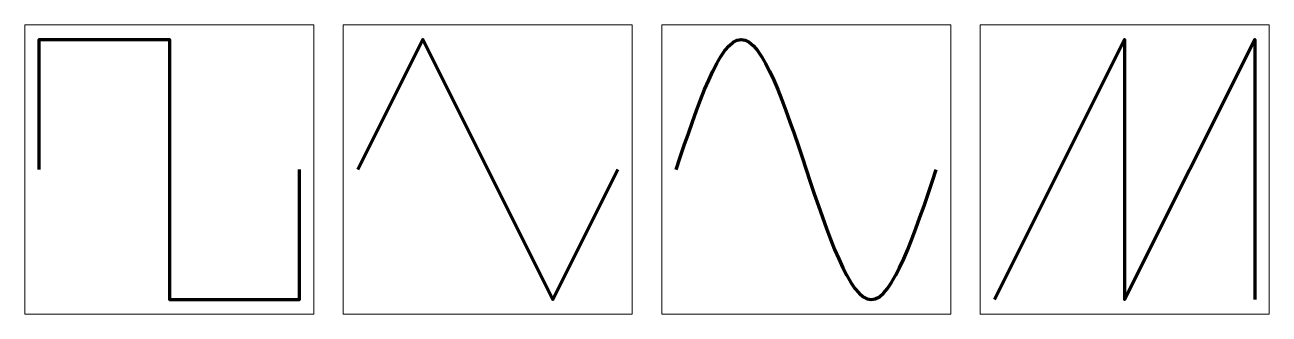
# Model space of a CAD drawing. Header units: millimetres. Extents: x 3161 to 3592, y 260 to 360.
import ezdxf

# ---------------------------------------------------------------- set-up
doc = ezdxf.new("R2010")
doc.units = ezdxf.units.MM
doc.layers.add('с', color=7, linetype='Continuous', plot=False)

msp = doc.modelspace()

# ---------------------------------------------------------------- linework, layer by layer
at = {"color": 5, "lineweight": 211}
for points in [[(3166.49, 309.6), (3166.49, 354.6), (3211.49, 354.6), (3211.49, 264.6), (3256.49, 264.6), (3256.49, 309.6)], [(3276.7, 309.6), (3299.2, 354.6), (3344.2, 264.6), (3366.7, 309.6)], [(3497.11, 264.6), (3542.11, 354.6), (3542.11, 264.6), (3587.11, 354.6), (3587.11, 264.6)]]:
    msp.add_lwpolyline(points, dxfattribs=at)
at = {"color": 5, "lineweight": 211, "end_tangent": (0.286776, 0.957998)}
msp.add_spline([(3386.9, 309.6), (3409.4, 354.6), (3431.9, 309.6), (3454.4, 264.6), (3476.9, 309.6)], degree=3, dxfattribs=at)
at = {"layer": 'с', "lineweight": 0}
for points in [[(3161.49, 259.6), (3261.49, 259.6), (3261.49, 359.6), (3161.49, 359.6)], [(3271.7, 259.6), (3371.7, 259.6), (3371.7, 359.6), (3271.7, 359.6)], [(3381.9, 259.6), (3481.9, 259.6), (3481.9, 359.6), (3381.9, 359.6)], [(3492.11, 259.6), (3592.11, 259.6), (3592.11, 359.6), (3492.11, 359.6)]]:
    msp.add_lwpolyline(points, close=True, dxfattribs=at)

doc.saveas('drawing.dxf')
